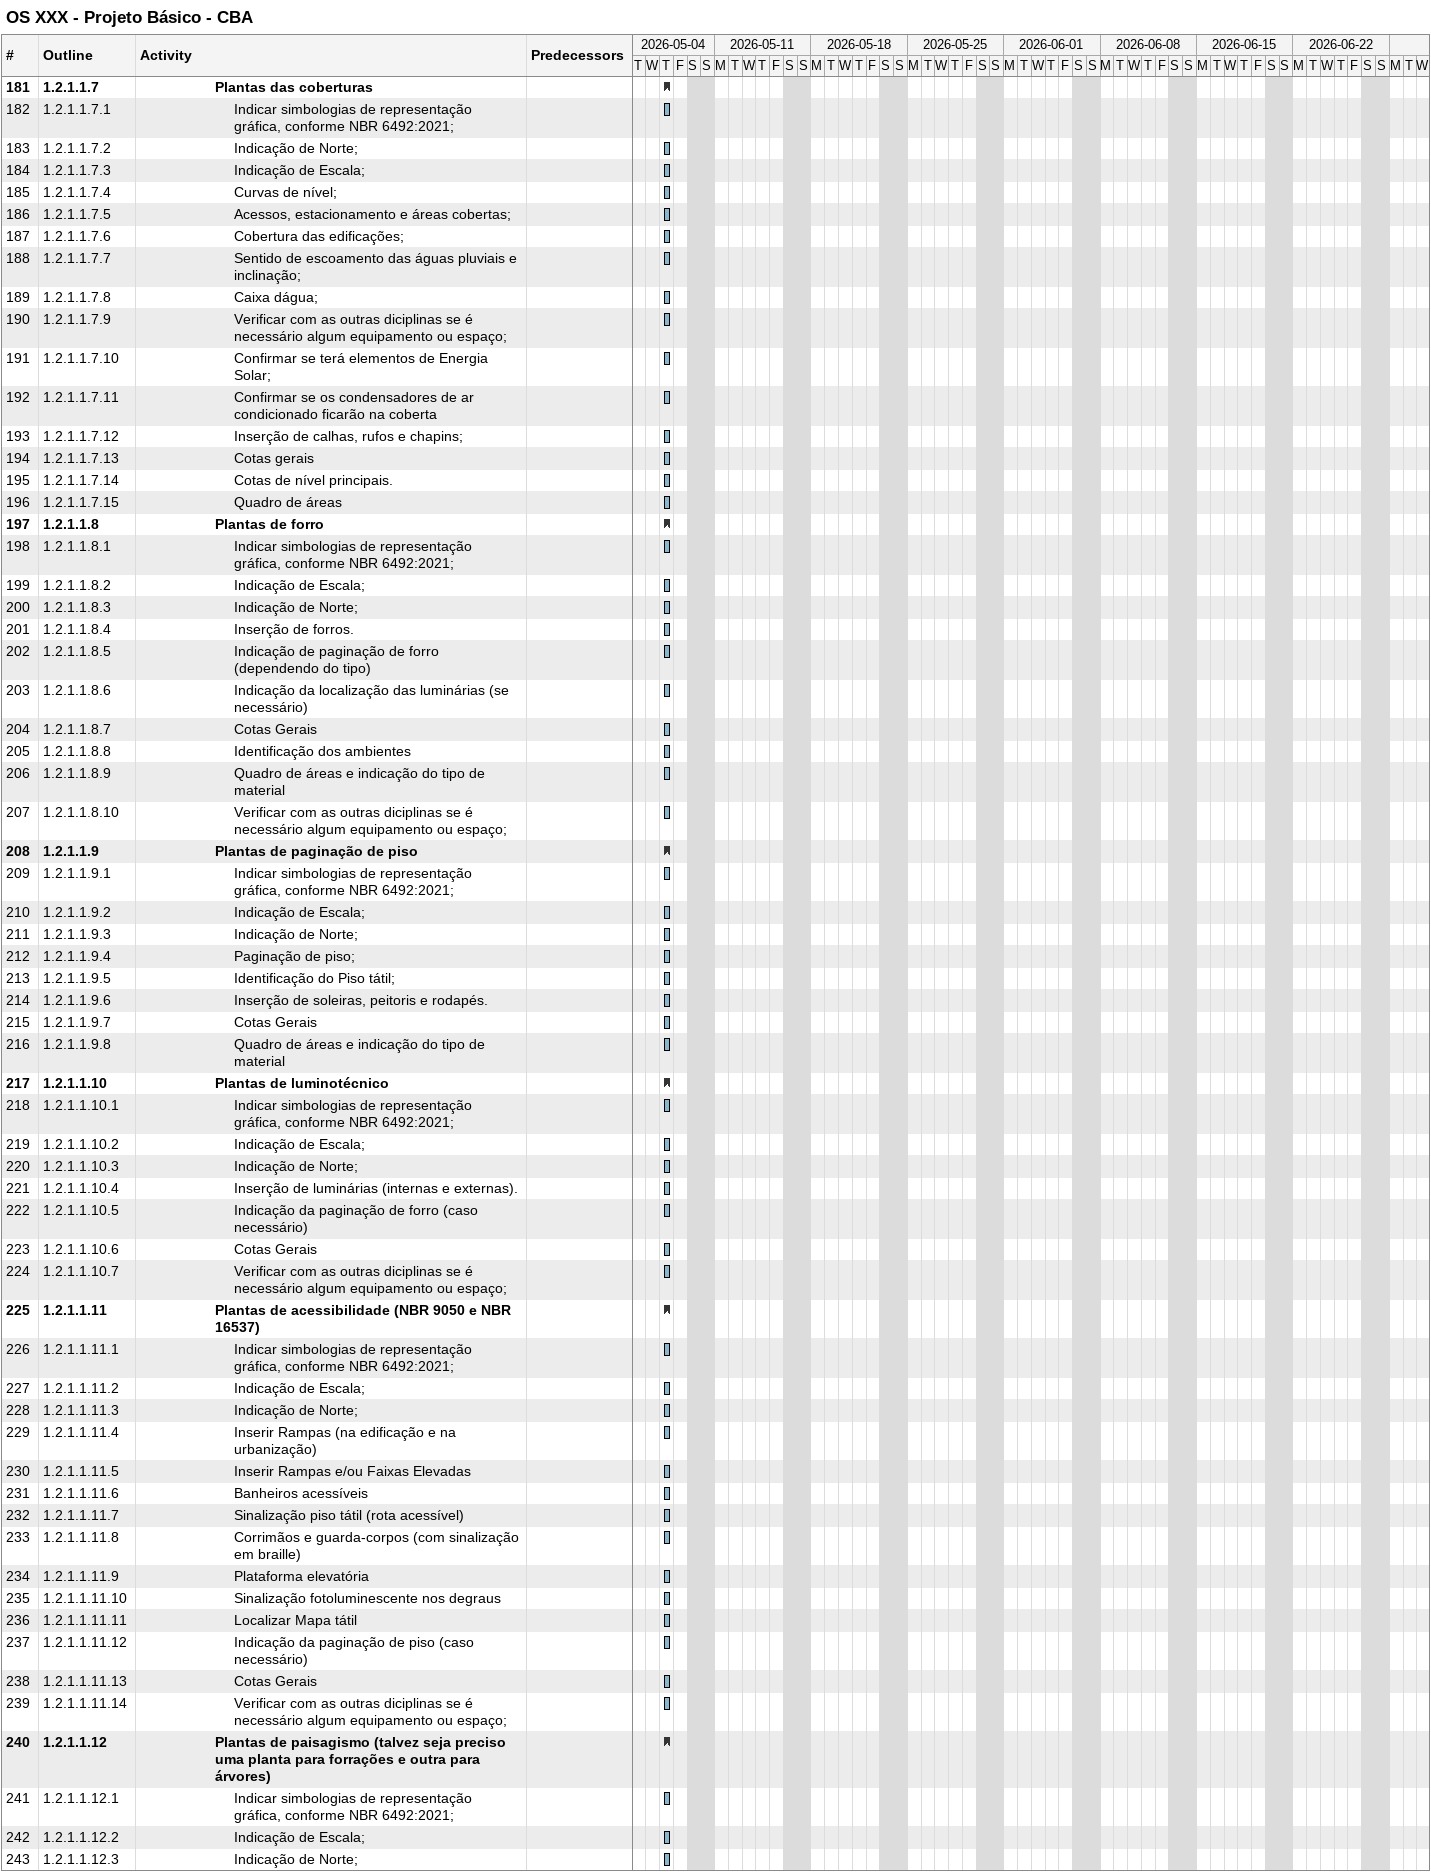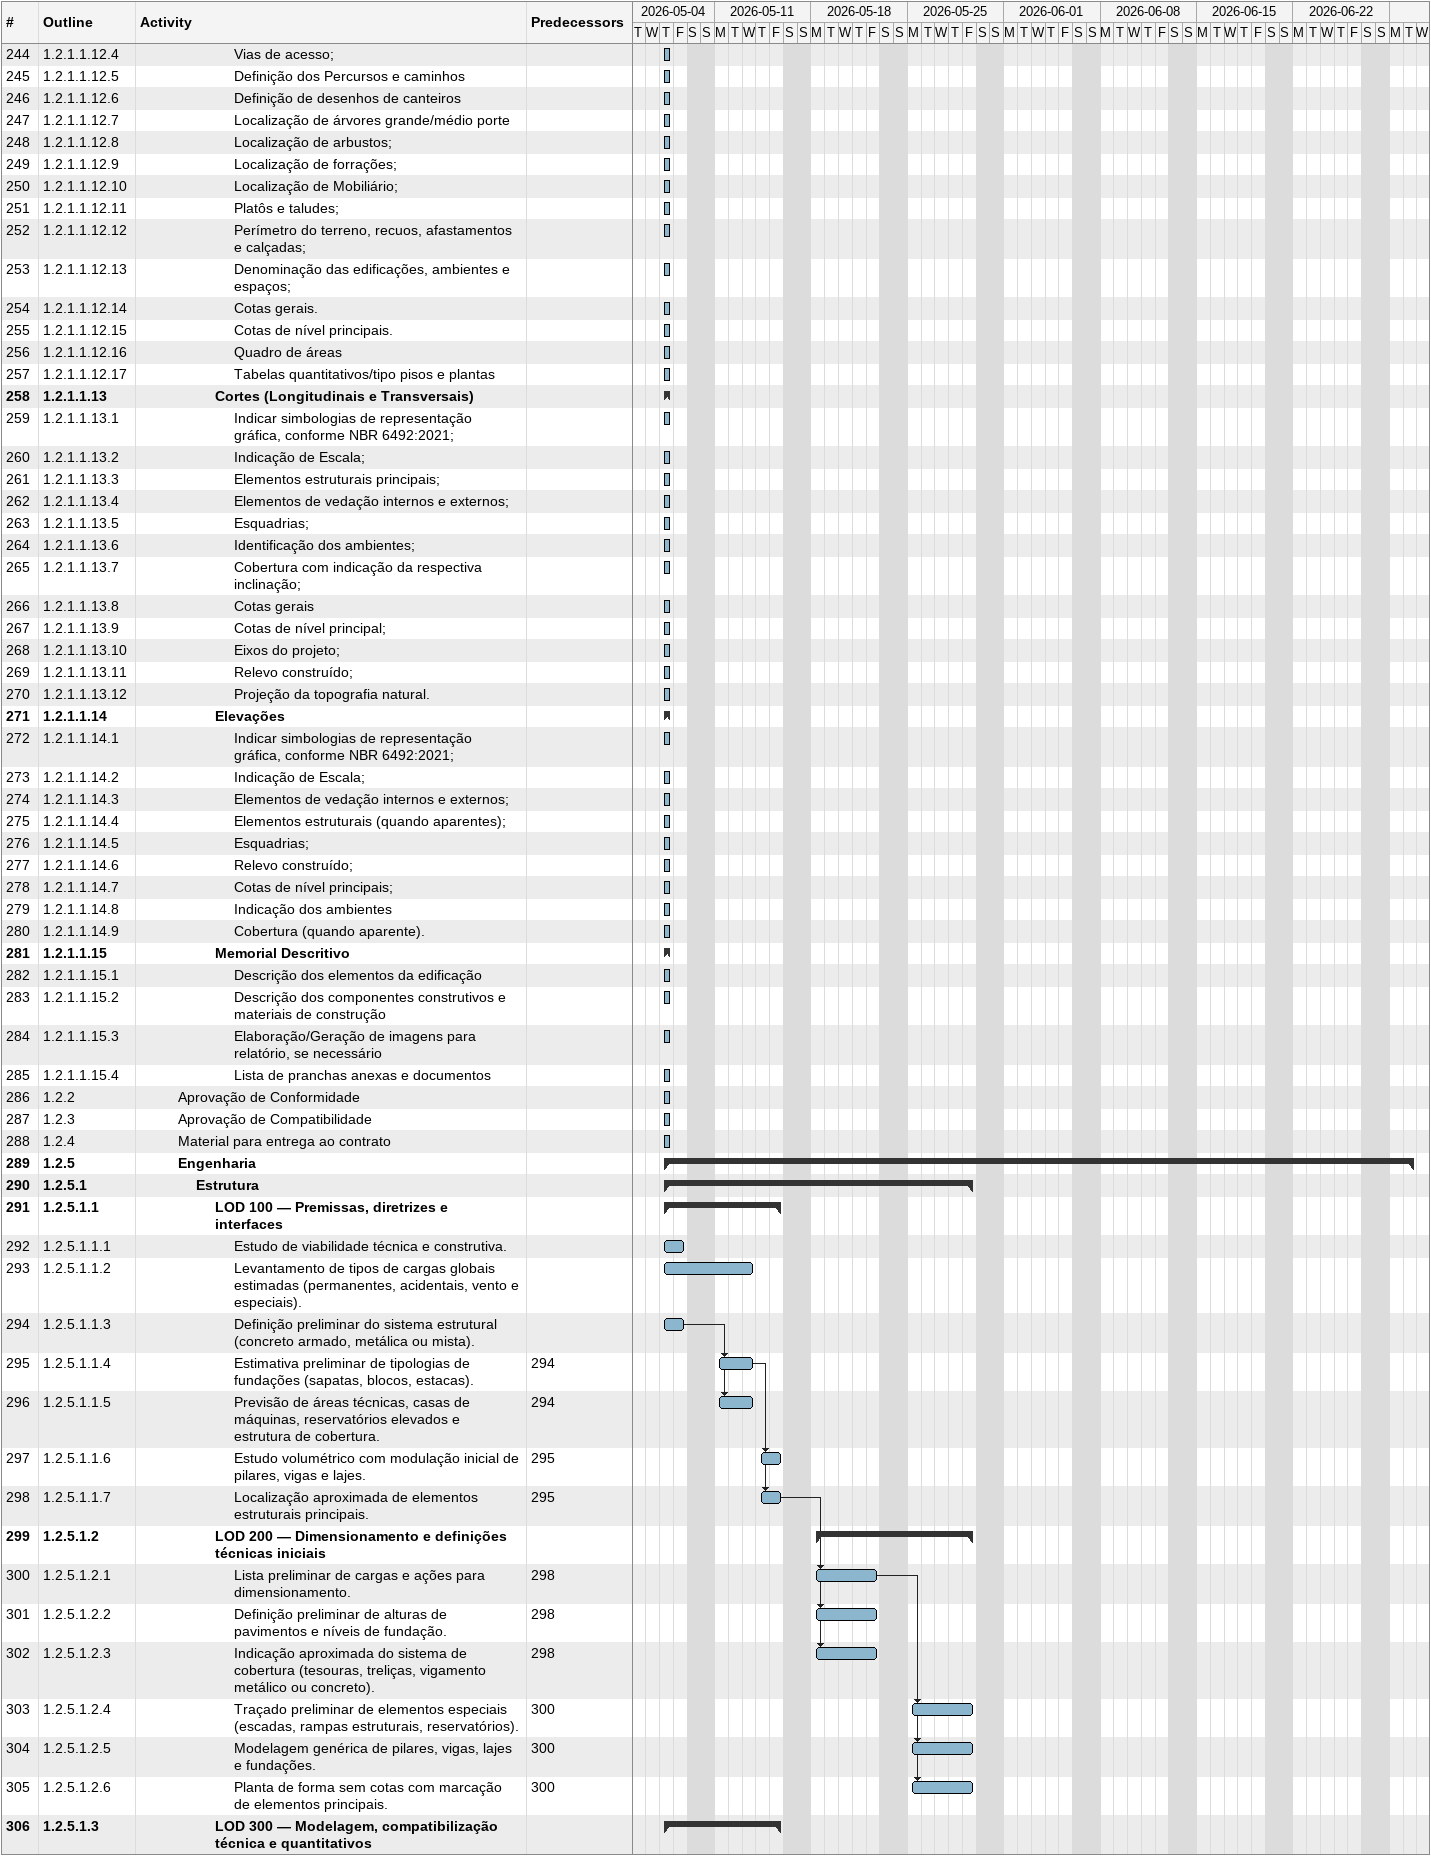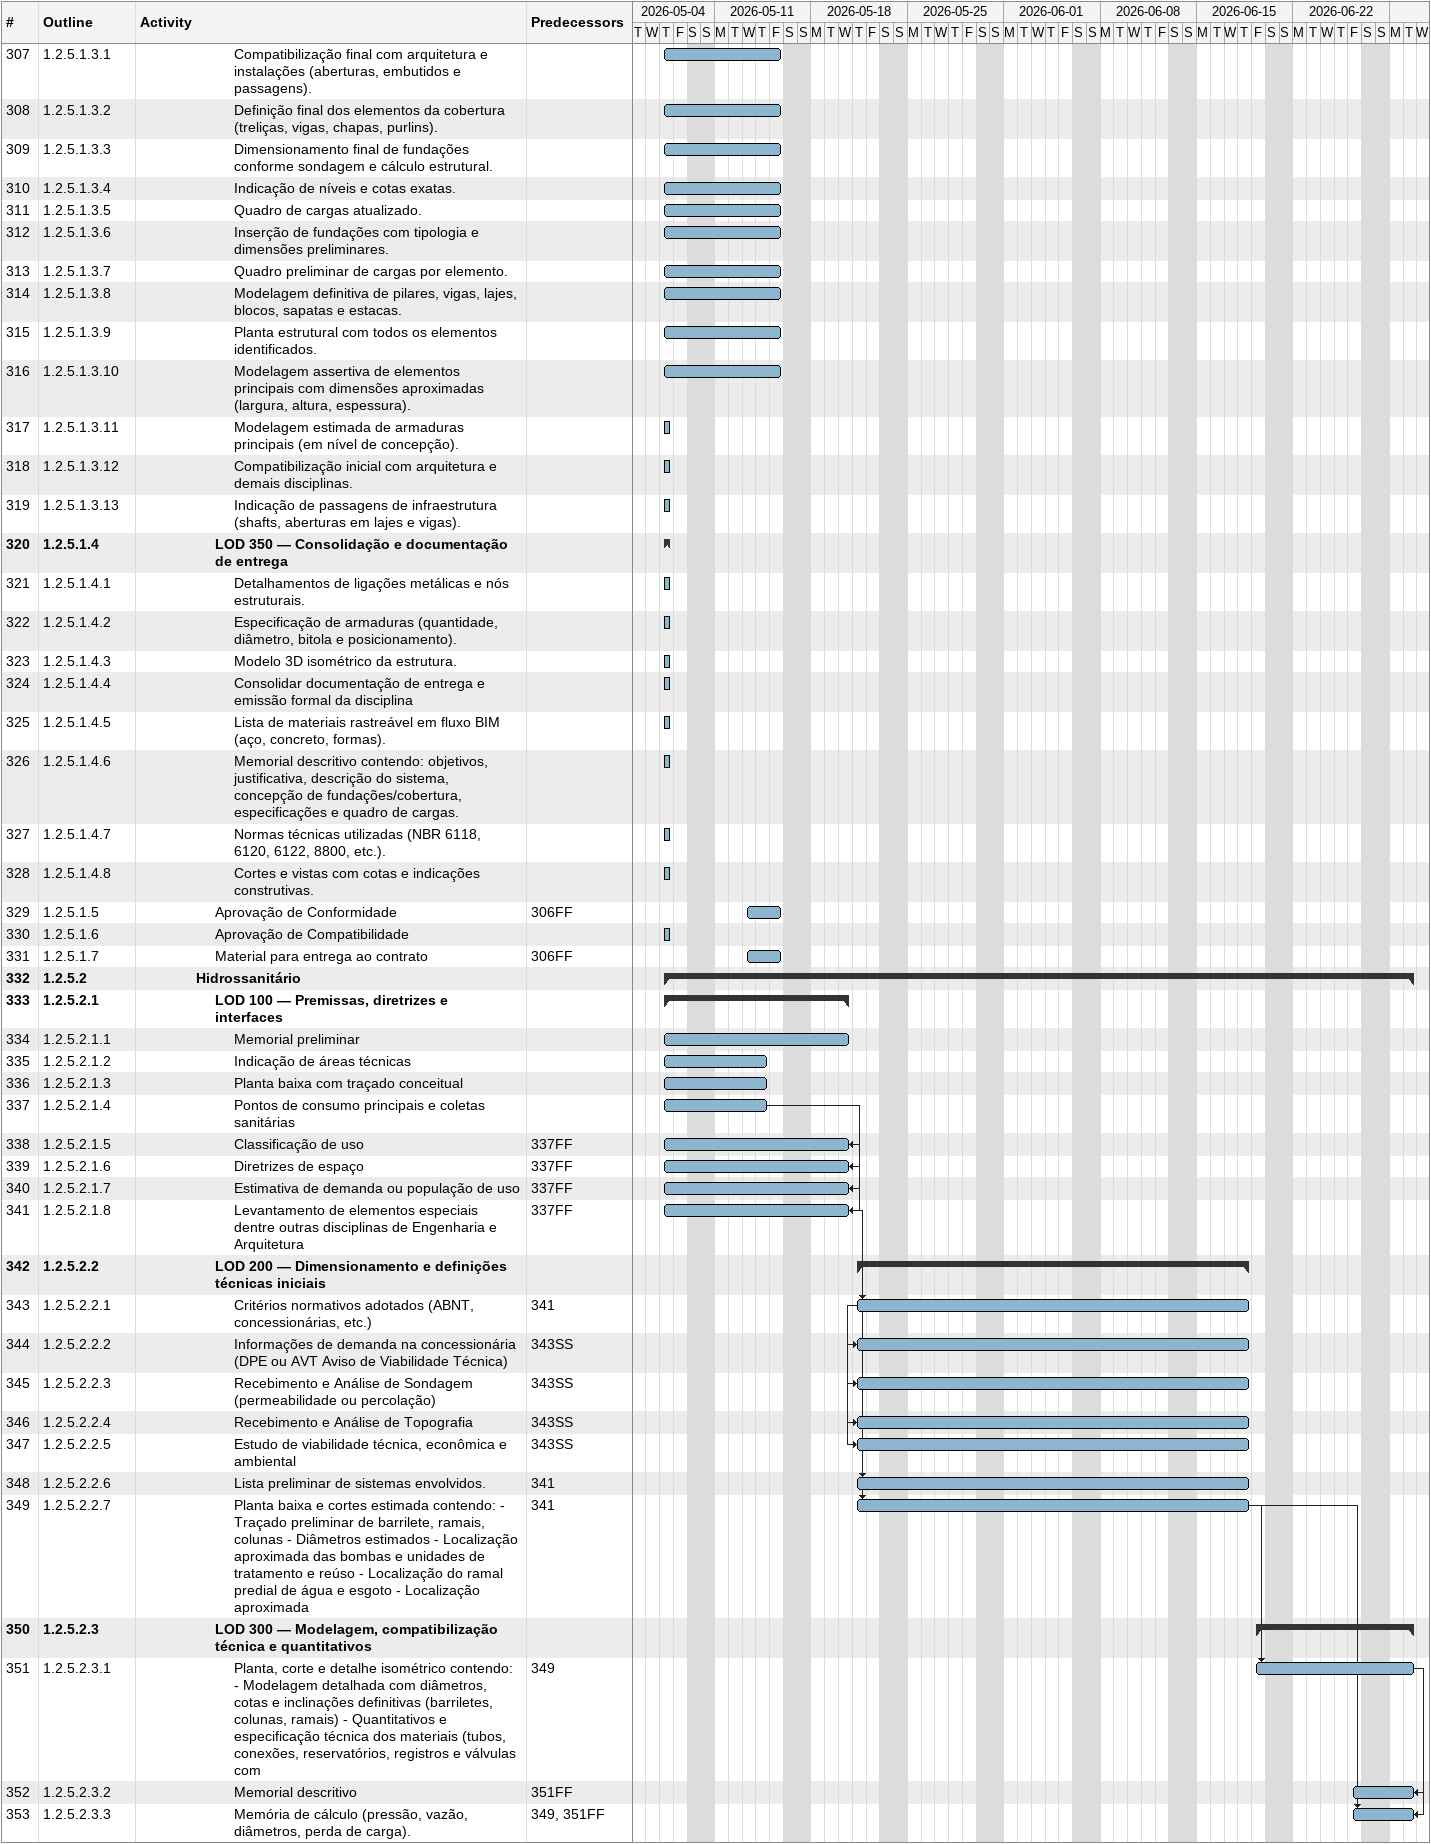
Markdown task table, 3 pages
OS XXX - Projeto Básico - CBA

| ID | WBS | Task | Start | Finish | Predecessors |
|---|---|---|---|---|---|
| 181 | 1.2.1.1.7 | **Plantas das coberturas** | 2026-05-07 | 2026-05-07 |  |
| 182 | 1.2.1.1.7.1 | Indicar simbologias de representação gráfica, conforme NBR 6492:2021; | 2026-05-07 | 2026-05-07 |  |
| 183 | 1.2.1.1.7.2 | Indicação de Norte; | 2026-05-07 | 2026-05-07 |  |
| 184 | 1.2.1.1.7.3 | Indicação de Escala; | 2026-05-07 | 2026-05-07 |  |
| 185 | 1.2.1.1.7.4 | Curvas de nível; | 2026-05-07 | 2026-05-07 |  |
| 186 | 1.2.1.1.7.5 | Acessos, estacionamento e áreas cobertas; | 2026-05-07 | 2026-05-07 |  |
| 187 | 1.2.1.1.7.6 | Cobertura das edificações; | 2026-05-07 | 2026-05-07 |  |
| 188 | 1.2.1.1.7.7 | Sentido de escoamento das águas pluviais e inclinação; | 2026-05-07 | 2026-05-07 |  |
| 189 | 1.2.1.1.7.8 | Caixa dágua; | 2026-05-07 | 2026-05-07 |  |
| 190 | 1.2.1.1.7.9 | Verificar com as outras diciplinas se é necessário algum equipamento ou espaço; | 2026-05-07 | 2026-05-07 |  |
| 191 | 1.2.1.1.7.10 | Confirmar se terá elementos de Energia Solar; | 2026-05-07 | 2026-05-07 |  |
| 192 | 1.2.1.1.7.11 | Confirmar se os condensadores de ar condicionado ficarão na coberta | 2026-05-07 | 2026-05-07 |  |
| 193 | 1.2.1.1.7.12 | Inserção de calhas, rufos e chapins; | 2026-05-07 | 2026-05-07 |  |
| 194 | 1.2.1.1.7.13 | Cotas gerais | 2026-05-07 | 2026-05-07 |  |
| 195 | 1.2.1.1.7.14 | Cotas de nível principais. | 2026-05-07 | 2026-05-07 |  |
| 196 | 1.2.1.1.7.15 | Quadro de áreas | 2026-05-07 | 2026-05-07 |  |
| 197 | 1.2.1.1.8 | **Plantas de forro** | 2026-05-07 | 2026-05-07 |  |
| 198 | 1.2.1.1.8.1 | Indicar simbologias de representação gráfica, conforme NBR 6492:2021; | 2026-05-07 | 2026-05-07 |  |
| 199 | 1.2.1.1.8.2 | Indicação de Escala; | 2026-05-07 | 2026-05-07 |  |
| 200 | 1.2.1.1.8.3 | Indicação de Norte; | 2026-05-07 | 2026-05-07 |  |
| 201 | 1.2.1.1.8.4 | Inserção de forros. | 2026-05-07 | 2026-05-07 |  |
| 202 | 1.2.1.1.8.5 | Indicação de paginação de forro (dependendo do tipo) | 2026-05-07 | 2026-05-07 |  |
| 203 | 1.2.1.1.8.6 | Indicação da localização das luminárias (se necessário) | 2026-05-07 | 2026-05-07 |  |
| 204 | 1.2.1.1.8.7 | Cotas Gerais | 2026-05-07 | 2026-05-07 |  |
| 205 | 1.2.1.1.8.8 | Identificação dos ambientes | 2026-05-07 | 2026-05-07 |  |
| 206 | 1.2.1.1.8.9 | Quadro de áreas e indicação do tipo de material | 2026-05-07 | 2026-05-07 |  |
| 207 | 1.2.1.1.8.10 | Verificar com as outras diciplinas se é necessário algum equipamento ou espaço; | 2026-05-07 | 2026-05-07 |  |
| 208 | 1.2.1.1.9 | **Plantas de paginação de piso** | 2026-05-07 | 2026-05-07 |  |
| 209 | 1.2.1.1.9.1 | Indicar simbologias de representação gráfica, conforme NBR 6492:2021; | 2026-05-07 | 2026-05-07 |  |
| 210 | 1.2.1.1.9.2 | Indicação de Escala; | 2026-05-07 | 2026-05-07 |  |
| 211 | 1.2.1.1.9.3 | Indicação de Norte; | 2026-05-07 | 2026-05-07 |  |
| 212 | 1.2.1.1.9.4 | Paginação de piso; | 2026-05-07 | 2026-05-07 |  |
| 213 | 1.2.1.1.9.5 | Identificação do Piso tátil; | 2026-05-07 | 2026-05-07 |  |
| 214 | 1.2.1.1.9.6 | Inserção de soleiras, peitoris e rodapés. | 2026-05-07 | 2026-05-07 |  |
| 215 | 1.2.1.1.9.7 | Cotas Gerais | 2026-05-07 | 2026-05-07 |  |
| 216 | 1.2.1.1.9.8 | Quadro de áreas e indicação do tipo de material | 2026-05-07 | 2026-05-07 |  |
| 217 | 1.2.1.1.10 | **Plantas de luminotécnico** | 2026-05-07 | 2026-05-07 |  |
| 218 | 1.2.1.1.10.1 | Indicar simbologias de representação gráfica, conforme NBR 6492:2021; | 2026-05-07 | 2026-05-07 |  |
| 219 | 1.2.1.1.10.2 | Indicação de Escala; | 2026-05-07 | 2026-05-07 |  |
| 220 | 1.2.1.1.10.3 | Indicação de Norte; | 2026-05-07 | 2026-05-07 |  |
| 221 | 1.2.1.1.10.4 | Inserção de luminárias (internas e externas). | 2026-05-07 | 2026-05-07 |  |
| 222 | 1.2.1.1.10.5 | Indicação da paginação de forro (caso necessário) | 2026-05-07 | 2026-05-07 |  |
| 223 | 1.2.1.1.10.6 | Cotas Gerais | 2026-05-07 | 2026-05-07 |  |
| 224 | 1.2.1.1.10.7 | Verificar com as outras diciplinas se é necessário algum equipamento ou espaço; | 2026-05-07 | 2026-05-07 |  |
| 225 | 1.2.1.1.11 | **Plantas de acessibilidade (NBR 9050 e NBR 16537)** | 2026-05-07 | 2026-05-07 |  |
| 226 | 1.2.1.1.11.1 | Indicar simbologias de representação gráfica, conforme NBR 6492:2021; | 2026-05-07 | 2026-05-07 |  |
| 227 | 1.2.1.1.11.2 | Indicação de Escala; | 2026-05-07 | 2026-05-07 |  |
| 228 | 1.2.1.1.11.3 | Indicação de Norte; | 2026-05-07 | 2026-05-07 |  |
| 229 | 1.2.1.1.11.4 | Inserir Rampas (na edificação e na urbanização) | 2026-05-07 | 2026-05-07 |  |
| 230 | 1.2.1.1.11.5 | Inserir Rampas e/ou Faixas Elevadas | 2026-05-07 | 2026-05-07 |  |
| 231 | 1.2.1.1.11.6 | Banheiros acessíveis | 2026-05-07 | 2026-05-07 |  |
| 232 | 1.2.1.1.11.7 | Sinalização piso tátil (rota acessível) | 2026-05-07 | 2026-05-07 |  |
| 233 | 1.2.1.1.11.8 | Corrimãos e guarda-corpos (com sinalização em braille) | 2026-05-07 | 2026-05-07 |  |
| 234 | 1.2.1.1.11.9 | Plataforma elevatória | 2026-05-07 | 2026-05-07 |  |
| 235 | 1.2.1.1.11.10 | Sinalização fotoluminescente nos degraus | 2026-05-07 | 2026-05-07 |  |
| 236 | 1.2.1.1.11.11 | Localizar Mapa tátil | 2026-05-07 | 2026-05-07 |  |
| 237 | 1.2.1.1.11.12 | Indicação da paginação de piso (caso necessário) | 2026-05-07 | 2026-05-07 |  |
| 238 | 1.2.1.1.11.13 | Cotas Gerais | 2026-05-07 | 2026-05-07 |  |
| 239 | 1.2.1.1.11.14 | Verificar com as outras diciplinas se é necessário algum equipamento ou espaço; | 2026-05-07 | 2026-05-07 |  |
| 240 | 1.2.1.1.12 | **Plantas de paisagismo (talvez seja preciso uma planta para forrações e outra para árvores)** | 2026-05-07 | 2026-05-07 |  |
| 241 | 1.2.1.1.12.1 | Indicar simbologias de representação gráfica, conforme NBR 6492:2021; | 2026-05-07 | 2026-05-07 |  |
| 242 | 1.2.1.1.12.2 | Indicação de Escala; | 2026-05-07 | 2026-05-07 |  |
| 243 | 1.2.1.1.12.3 | Indicação de Norte; | 2026-05-07 | 2026-05-07 |  |
| 244 | 1.2.1.1.12.4 | Vias de acesso; | 2026-05-07 | 2026-05-07 |  |
| 245 | 1.2.1.1.12.5 | Definição dos Percursos e caminhos | 2026-05-07 | 2026-05-07 |  |
| 246 | 1.2.1.1.12.6 | Definição de desenhos de canteiros | 2026-05-07 | 2026-05-07 |  |
| 247 | 1.2.1.1.12.7 | Localização de árvores grande/médio porte | 2026-05-07 | 2026-05-07 |  |
| 248 | 1.2.1.1.12.8 | Localização de arbustos; | 2026-05-07 | 2026-05-07 |  |
| 249 | 1.2.1.1.12.9 | Localização de forrações; | 2026-05-07 | 2026-05-07 |  |
| 250 | 1.2.1.1.12.10 | Localização de Mobiliário; | 2026-05-07 | 2026-05-07 |  |
| 251 | 1.2.1.1.12.11 | Platôs e taludes; | 2026-05-07 | 2026-05-07 |  |
| 252 | 1.2.1.1.12.12 | Perímetro do terreno, recuos, afastamentos e calçadas; | 2026-05-07 | 2026-05-07 |  |
| 253 | 1.2.1.1.12.13 | Denominação das edificações, ambientes e espaços; | 2026-05-07 | 2026-05-07 |  |
| 254 | 1.2.1.1.12.14 | Cotas gerais. | 2026-05-07 | 2026-05-07 |  |
| 255 | 1.2.1.1.12.15 | Cotas de nível principais. | 2026-05-07 | 2026-05-07 |  |
| 256 | 1.2.1.1.12.16 | Quadro de áreas | 2026-05-07 | 2026-05-07 |  |
| 257 | 1.2.1.1.12.17 | Tabelas quantitativos/tipo pisos e plantas | 2026-05-07 | 2026-05-07 |  |
| 258 | 1.2.1.1.13 | **Cortes (Longitudinais e Transversais)** | 2026-05-07 | 2026-05-07 |  |
| 259 | 1.2.1.1.13.1 | Indicar simbologias de representação gráfica, conforme NBR 6492:2021; | 2026-05-07 | 2026-05-07 |  |
| 260 | 1.2.1.1.13.2 | Indicação de Escala; | 2026-05-07 | 2026-05-07 |  |
| 261 | 1.2.1.1.13.3 | Elementos estruturais principais; | 2026-05-07 | 2026-05-07 |  |
| 262 | 1.2.1.1.13.4 | Elementos de vedação internos e externos; | 2026-05-07 | 2026-05-07 |  |
| 263 | 1.2.1.1.13.5 | Esquadrias; | 2026-05-07 | 2026-05-07 |  |
| 264 | 1.2.1.1.13.6 | Identificação dos ambientes; | 2026-05-07 | 2026-05-07 |  |
| 265 | 1.2.1.1.13.7 | Cobertura com indicação da respectiva inclinação; | 2026-05-07 | 2026-05-07 |  |
| 266 | 1.2.1.1.13.8 | Cotas gerais | 2026-05-07 | 2026-05-07 |  |
| 267 | 1.2.1.1.13.9 | Cotas de nível principal; | 2026-05-07 | 2026-05-07 |  |
| 268 | 1.2.1.1.13.10 | Eixos do projeto; | 2026-05-07 | 2026-05-07 |  |
| 269 | 1.2.1.1.13.11 | Relevo construído; | 2026-05-07 | 2026-05-07 |  |
| 270 | 1.2.1.1.13.12 | Projeção da topografia natural. | 2026-05-07 | 2026-05-07 |  |
| 271 | 1.2.1.1.14 | **Elevações** | 2026-05-07 | 2026-05-07 |  |
| 272 | 1.2.1.1.14.1 | Indicar simbologias de representação gráfica, conforme NBR 6492:2021; | 2026-05-07 | 2026-05-07 |  |
| 273 | 1.2.1.1.14.2 | Indicação de Escala; | 2026-05-07 | 2026-05-07 |  |
| 274 | 1.2.1.1.14.3 | Elementos de vedação internos e externos; | 2026-05-07 | 2026-05-07 |  |
| 275 | 1.2.1.1.14.4 | Elementos estruturais (quando aparentes); | 2026-05-07 | 2026-05-07 |  |
| 276 | 1.2.1.1.14.5 | Esquadrias; | 2026-05-07 | 2026-05-07 |  |
| 277 | 1.2.1.1.14.6 | Relevo construído; | 2026-05-07 | 2026-05-07 |  |
| 278 | 1.2.1.1.14.7 | Cotas de nível principais; | 2026-05-07 | 2026-05-07 |  |
| 279 | 1.2.1.1.14.8 | Indicação dos ambientes | 2026-05-07 | 2026-05-07 |  |
| 280 | 1.2.1.1.14.9 | Cobertura (quando aparente). | 2026-05-07 | 2026-05-07 |  |
| 281 | 1.2.1.1.15 | **Memorial Descritivo** | 2026-05-07 | 2026-05-07 |  |
| 282 | 1.2.1.1.15.1 | Descrição dos elementos da edificação | 2026-05-07 | 2026-05-07 |  |
| 283 | 1.2.1.1.15.2 | Descrição dos componentes construtivos e materiais de construção | 2026-05-07 | 2026-05-07 |  |
| 284 | 1.2.1.1.15.3 | Elaboração/Geração de imagens para relatório, se necessário | 2026-05-07 | 2026-05-07 |  |
| 285 | 1.2.1.1.15.4 | Lista de pranchas anexas e documentos | 2026-05-07 | 2026-05-07 |  |
| 286 | 1.2.2 | Aprovação de Conformidade | 2026-05-07 | 2026-05-07 |  |
| 287 | 1.2.3 | Aprovação de Compatibilidade | 2026-05-07 | 2026-05-07 |  |
| 288 | 1.2.4 | Material para entrega ao contrato | 2026-05-07 | 2026-05-07 |  |
| 289 | 1.2.5 | **Engenharia** | 2026-05-07 | 2026-06-30 |  |
| 290 | 1.2.5.1 | **Estrutura** | 2026-05-07 | 2026-05-29 |  |
| 291 | 1.2.5.1.1 | **LOD 100 — Premissas, diretrizes e interfaces** | 2026-05-07 | 2026-05-15 |  |
| 292 | 1.2.5.1.1.1 | Estudo de viabilidade técnica e construtiva. | 2026-05-07 | 2026-05-08 |  |
| 293 | 1.2.5.1.1.2 | Levantamento de tipos de cargas globais estimadas (permanentes, acidentais, vento e especiais). | 2026-05-07 | 2026-05-13 |  |
| 294 | 1.2.5.1.1.3 | Definição preliminar do sistema estrutural (concreto armado, metálica ou mista). | 2026-05-07 | 2026-05-08 |  |
| 295 | 1.2.5.1.1.4 | Estimativa preliminar de tipologias de fundações (sapatas, blocos, estacas). | 2026-05-11 | 2026-05-13 | 294 |
| 296 | 1.2.5.1.1.5 | Previsão de áreas técnicas, casas de máquinas, reservatórios elevados e estrutura de cobertura. | 2026-05-11 | 2026-05-13 | 294 |
| 297 | 1.2.5.1.1.6 | Estudo volumétrico com modulação inicial de pilares, vigas e lajes. | 2026-05-14 | 2026-05-15 | 295 |
| 298 | 1.2.5.1.1.7 | Localização aproximada de elementos estruturais principais. | 2026-05-14 | 2026-05-15 | 295 |
| 299 | 1.2.5.1.2 | **LOD 200 — Dimensionamento e definições técnicas iniciais** | 2026-05-18 | 2026-05-29 |  |
| 300 | 1.2.5.1.2.1 | Lista preliminar de cargas e ações para dimensionamento. | 2026-05-18 | 2026-05-22 | 298 |
| 301 | 1.2.5.1.2.2 | Definição preliminar de alturas de pavimentos e níveis de fundação. | 2026-05-18 | 2026-05-22 | 298 |
| 302 | 1.2.5.1.2.3 | Indicação aproximada do sistema de cobertura (tesouras, treliças, vigamento metálico ou concreto). | 2026-05-18 | 2026-05-22 | 298 |
| 303 | 1.2.5.1.2.4 | Traçado preliminar de elementos especiais (escadas, rampas estruturais, reservatórios). | 2026-05-25 | 2026-05-29 | 300 |
| 304 | 1.2.5.1.2.5 | Modelagem genérica de pilares, vigas, lajes e fundações. | 2026-05-25 | 2026-05-29 | 300 |
| 305 | 1.2.5.1.2.6 | Planta de forma sem cotas com marcação de elementos principais. | 2026-05-25 | 2026-05-29 | 300 |
| 306 | 1.2.5.1.3 | **LOD 300 — Modelagem, compatibilização técnica e quantitativos** | 2026-05-07 | 2026-05-15 |  |
| 307 | 1.2.5.1.3.1 | Compatibilização final com arquitetura e instalações (aberturas, embutidos e passagens). | 2026-05-07 | 2026-05-15 |  |
| 308 | 1.2.5.1.3.2 | Definição final dos elementos da cobertura (treliças, vigas, chapas, purlins). | 2026-05-07 | 2026-05-15 |  |
| 309 | 1.2.5.1.3.3 | Dimensionamento final de fundações conforme sondagem e cálculo estrutural. | 2026-05-07 | 2026-05-15 |  |
| 310 | 1.2.5.1.3.4 | Indicação de níveis e cotas exatas. | 2026-05-07 | 2026-05-15 |  |
| 311 | 1.2.5.1.3.5 | Quadro de cargas atualizado. | 2026-05-07 | 2026-05-15 |  |
| 312 | 1.2.5.1.3.6 | Inserção de fundações com tipologia e dimensões preliminares. | 2026-05-07 | 2026-05-15 |  |
| 313 | 1.2.5.1.3.7 | Quadro preliminar de cargas por elemento. | 2026-05-07 | 2026-05-15 |  |
| 314 | 1.2.5.1.3.8 | Modelagem definitiva de pilares, vigas, lajes, blocos, sapatas e estacas. | 2026-05-07 | 2026-05-15 |  |
| 315 | 1.2.5.1.3.9 | Planta estrutural com todos os elementos identificados. | 2026-05-07 | 2026-05-15 |  |
| 316 | 1.2.5.1.3.10 | Modelagem assertiva de elementos principais com dimensões aproximadas (largura, altura, espessura). | 2026-05-07 | 2026-05-15 |  |
| 317 | 1.2.5.1.3.11 | Modelagem estimada de armaduras principais (em nível de concepção). | 2026-05-07 | 2026-05-07 |  |
| 318 | 1.2.5.1.3.12 | Compatibilização inicial com arquitetura e demais disciplinas. | 2026-05-07 | 2026-05-07 |  |
| 319 | 1.2.5.1.3.13 | Indicação de passagens de infraestrutura (shafts, aberturas em lajes e vigas). | 2026-05-07 | 2026-05-07 |  |
| 320 | 1.2.5.1.4 | **LOD 350 — Consolidação e documentação de entrega** | 2026-05-07 | 2026-05-07 |  |
| 321 | 1.2.5.1.4.1 | Detalhamentos de ligações metálicas e nós estruturais. | 2026-05-07 | 2026-05-07 |  |
| 322 | 1.2.5.1.4.2 | Especificação de armaduras (quantidade, diâmetro, bitola e posicionamento). | 2026-05-07 | 2026-05-07 |  |
| 323 | 1.2.5.1.4.3 | Modelo 3D isométrico da estrutura. | 2026-05-07 | 2026-05-07 |  |
| 324 | 1.2.5.1.4.4 | Consolidar documentação de entrega e emissão formal da disciplina | 2026-05-07 | 2026-05-07 |  |
| 325 | 1.2.5.1.4.5 | Lista de materiais rastreável em fluxo BIM (aço, concreto, formas). | 2026-05-07 | 2026-05-07 |  |
| 326 | 1.2.5.1.4.6 | Memorial descritivo contendo: objetivos, justificativa, descrição do sistema, concepção de fundações/cobertura, especificações e quadro de cargas. | 2026-05-07 | 2026-05-07 |  |
| 327 | 1.2.5.1.4.7 | Normas técnicas utilizadas (NBR 6118, 6120, 6122, 8800, etc.). | 2026-05-07 | 2026-05-07 |  |
| 328 | 1.2.5.1.4.8 | Cortes e vistas com cotas e indicações construtivas. | 2026-05-07 | 2026-05-07 |  |
| 329 | 1.2.5.1.5 | Aprovação de Conformidade | 2026-05-13 | 2026-05-15 | 306FF |
| 330 | 1.2.5.1.6 | Aprovação de Compatibilidade | 2026-05-07 | 2026-05-07 |  |
| 331 | 1.2.5.1.7 | Material para entrega ao contrato | 2026-05-13 | 2026-05-15 | 306FF |
| 332 | 1.2.5.2 | **Hidrossanitário** | 2026-05-07 | 2026-06-30 |  |
| 333 | 1.2.5.2.1 | **LOD 100 — Premissas, diretrizes e interfaces** | 2026-05-07 | 2026-05-20 |  |
| 334 | 1.2.5.2.1.1 | Memorial preliminar | 2026-05-07 | 2026-05-20 |  |
| 335 | 1.2.5.2.1.2 | Indicação de áreas técnicas | 2026-05-07 | 2026-05-14 |  |
| 336 | 1.2.5.2.1.3 | Planta baixa com traçado conceitual | 2026-05-07 | 2026-05-14 |  |
| 337 | 1.2.5.2.1.4 | Pontos de consumo principais e coletas sanitárias | 2026-05-07 | 2026-05-14 |  |
| 338 | 1.2.5.2.1.5 | Classificação de uso | 2026-05-07 | 2026-05-20 | 337FF |
| 339 | 1.2.5.2.1.6 | Diretrizes de espaço | 2026-05-07 | 2026-05-20 | 337FF |
| 340 | 1.2.5.2.1.7 | Estimativa de demanda ou população de uso | 2026-05-07 | 2026-05-20 | 337FF |
| 341 | 1.2.5.2.1.8 | Levantamento de elementos especiais dentre outras disciplinas de Engenharia e Arquitetura | 2026-05-07 | 2026-05-20 | 337FF |
| 342 | 1.2.5.2.2 | **LOD 200 — Dimensionamento e definições técnicas iniciais** | 2026-05-21 | 2026-06-18 |  |
| 343 | 1.2.5.2.2.1 | Critérios normativos adotados (ABNT, concessionárias, etc.) | 2026-05-21 | 2026-06-18 | 341 |
| 344 | 1.2.5.2.2.2 | Informações de demanda na concessionária (DPE ou AVT Aviso de Viabilidade Técnica) | 2026-05-21 | 2026-06-18 | 343SS |
| 345 | 1.2.5.2.2.3 | Recebimento e Análise de Sondagem (permeabilidade ou percolação) | 2026-05-21 | 2026-06-18 | 343SS |
| 346 | 1.2.5.2.2.4 | Recebimento e Análise de Topografia | 2026-05-21 | 2026-06-18 | 343SS |
| 347 | 1.2.5.2.2.5 | Estudo de viabilidade técnica, econômica e ambiental | 2026-05-21 | 2026-06-18 | 343SS |
| 348 | 1.2.5.2.2.6 | Lista preliminar de sistemas envolvidos. | 2026-05-21 | 2026-06-18 | 341 |
| 349 | 1.2.5.2.2.7 | Planta baixa e cortes estimada contendo: - Traçado preliminar de barrilete, ramais, colunas - Diâmetros estimados - Localização aproximada das bombas e unidades de tratamento e reúso - Localização do ramal predial de água e esgoto - Localização aproximada | 2026-05-21 | 2026-06-18 | 341 |
| 350 | 1.2.5.2.3 | **LOD 300 — Modelagem, compatibilização técnica e quantitativos** | 2026-06-19 | 2026-06-30 |  |
| 351 | 1.2.5.2.3.1 | Planta, corte e detalhe isométrico contendo: - Modelagem detalhada com diâmetros, cotas e inclinações definitivas (barriletes, colunas, ramais) - Quantitativos e especificação técnica dos materiais (tubos, conexões, reservatórios, registros e válvulas com | 2026-06-19 | 2026-06-30 | 349 |
| 352 | 1.2.5.2.3.2 | Memorial descritivo | 2026-06-26 | 2026-06-30 | 351FF |
| 353 | 1.2.5.2.3.3 | Memória de cálculo (pressão, vazão, diâmetros, perda de carga). | 2026-06-26 | 2026-06-30 | 349, 351FF |
